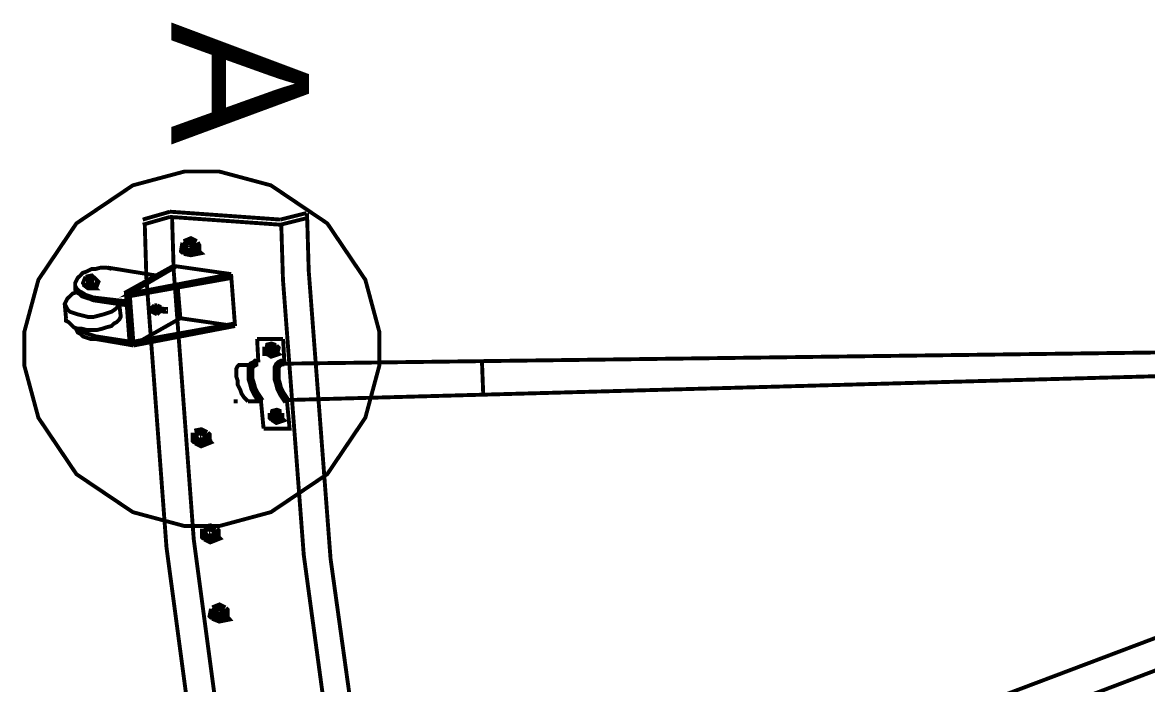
# Model space of a CAD drawing. Extents: x 0.3 to 11.4, y 0.3 to 16.3.
# Drawn here: x 4.24 to 5.682, y 9.674 to 10.522 of the extents above; entities that cross this region are included whole.
import ezdxf

# ---------------------------------------------------------------- set-up
doc = ezdxf.new("R2010")
doc.units = 0
doc.header["$MEASUREMENT"] = 0

msp = doc.modelspace()

# ---------------------------------------------------------------- linework, layer by layer
at = {"color": 0}
for points, const_width in [([(4.69775, 10.1036), (4.69775, 10.1258), (4.6799, 10.1922), (4.63113, 10.2645), (4.55886, 10.3133), (4.49246, 10.3311), (4.47026, 10.3311), (4.44814, 10.3311), (4.38172, 10.3133), (4.3094, 10.2645), (4.26069, 10.1922), (4.24278, 10.1258), (4.24278, 10.1036), (4.24278, 10.0815), (4.26069, 10.0151), (4.3094, 9.94276), (4.38172, 9.89399), (4.44814, 9.87608), (4.47026, 9.87608), (4.49246, 9.87608), (4.55886, 9.89399), (4.63113, 9.94276), (4.6799, 10.0151), (4.69775, 10.0815), (4.69775, 10.1036)], 0.005), ([(4.44775, 10.2795), (4.44775, 10.2795)], 0.005), ([(4.45779, 10.2344), (4.45779, 10.2361), (4.45611, 10.2361), (4.45611, 10.2378), (4.45443, 10.2378), (4.45443, 10.2361), (4.45281, 10.2361), (4.45111, 10.2361), (4.45111, 10.2344), (4.45281, 10.2328), (4.45443, 10.2328), (4.45611, 10.2328), (4.45779, 10.2328), (4.45779, 10.2344)], 0.01), ([(4.45281, 10.2328), (4.45281, 10.2328)], 0.01), ([(4.32943, 10.1895), (4.32943, 10.1911), (4.32781, 10.1911), (4.32781, 10.1928), (4.32611, 10.1928), (4.32443, 10.1928), (4.32443, 10.1911), (4.32443, 10.1895), (4.32443, 10.1878), (4.32611, 10.1878), (4.32781, 10.1878), (4.32943, 10.1878), (4.32943, 10.1895)], 0.005), ([(4.42443, 10.1545), (4.42279, 10.1545), (4.42279, 10.1528), (4.42279, 10.1511), (4.42443, 10.1511), (4.42443, 10.1528), (4.42443, 10.1545)], 0.005), ([(4.56108, 10.1028), (4.56108, 10.1044), (4.55946, 10.1044), (4.55778, 10.1044), (4.5561, 10.1044), (4.5561, 10.1028), (4.55778, 10.1011), (4.55946, 10.1011), (4.55946, 10.1028), (4.56108, 10.1028)], 0.01), ([(4.5561, 10.1028), (4.5561, 10.1028)], 0.01), ([(4.56776, 10.0194), (4.56614, 10.0194), (4.56446, 10.0194), (4.56278, 10.0194), (4.56278, 10.0178), (4.56446, 10.0178), (4.56446, 10.0161), (4.56614, 10.0161), (4.56614, 10.0178), (4.56776, 10.0178), (4.56776, 10.0194)], 0.01), ([(4.56278, 10.0178), (4.56278, 10.0178)], 0.01), ([(4.56776, 10.0194), (4.56776, 10.0194)], 0.01), ([(4.47276, 9.9911), (4.47114, 9.99278), (4.46946, 9.99447), (4.46778, 9.99447), (4.46778, 9.99278), (4.4661, 9.99278), (4.4661, 9.9911), (4.4661, 9.98942), (4.46778, 9.98942), (4.46946, 9.98942), (4.47114, 9.98942), (4.47114, 9.9911), (4.47276, 9.9911)], 0.01), ([(4.4661, 9.98942), (4.4661, 9.98942)], 0.01), ([(4.46946, 9.9911), (4.46946, 9.9911)], 0.01), ([(4.48281, 9.86778), (4.48281, 9.86947), (4.48112, 9.8711), (4.47944, 9.8711), (4.47944, 9.86947), (4.47775, 9.86947), (4.47775, 9.86778), (4.47775, 9.8661), (4.47944, 9.8661), (4.48112, 9.8661), (4.48281, 9.8661), (4.48281, 9.86778)], 0.01), ([(4.47775, 9.8661), (4.47775, 9.8661)], 0.01), ([(4.49447, 9.76611), (4.49447, 9.76779), (4.49278, 9.76779), (4.4911, 9.76779), (4.48942, 9.76779), (4.48942, 9.76611), (4.48779, 9.76611), (4.48779, 9.76443), (4.48942, 9.76443), (4.48942, 9.76281), (4.4911, 9.76281), (4.49278, 9.76281), (4.49447, 9.76281), (4.49447, 9.76443), (4.49447, 9.76611)], 0.01), ([(4.49447, 9.76611), (4.49447, 9.76611)], 0.01)]:
    msp.add_lwpolyline(points, close=True, dxfattribs=dict(at, const_width=const_width))
for points, const_width in [([(4.42947, 10.2795), (4.39442, 10.2694)], 0.005), ([(4.57113, 10.2694), (4.42947, 10.2795)], 0.005), ([(4.60444, 10.2778), (4.57113, 10.2694)], 0.005), ([(4.60514, 10.2776), (4.60732, 10.2036), (4.63531, 9.83425), (4.68631, 9.46739), (4.69993, 9.39453)], 0.005), ([(4.42947, 10.2728), (4.39442, 10.2628)], 0.005), ([(4.39708, 10.2633), (4.39919, 10.1941), (4.42492, 9.8489), (4.47065, 9.50581), (4.48275, 9.43761)], 0.005), ([(4.57113, 10.2628), (4.42947, 10.2728)], 0.005), ([(4.43207, 10.2733), (4.43419, 10.204), (4.4599, 9.85889), (4.50564, 9.51579), (4.51779, 9.4476)], 0.005), ([(4.60444, 10.2711), (4.57113, 10.2628)], 0.005), ([(4.5721, 10.2633), (4.57428, 10.1924), (4.60097, 9.83886), (4.64865, 9.48753), (4.66135, 9.41769)], 0.005), ([(4.46278, 10.2394), (4.45611, 10.2428), (4.44775, 10.2394)], 0.01), ([(4.44775, 10.2278), (4.44613, 10.2294), (4.44775, 10.2394)], 0.01), ([(4.44613, 10.2294), (4.45443, 10.2278), (4.46278, 10.2294), (4.46278, 10.2394)], 0.01), ([(4.44775, 10.2278), (4.45611, 10.2261), (4.46446, 10.2278), (4.46278, 10.2294)], 0.01), ([(4.45443, 10.2344), (4.45443, 10.2361)], 0.01), ([(4.45611, 10.2344), (4.45443, 10.2344)], 0.01), ([(4.46446, 10.2278), (4.46446, 10.2361), (4.46278, 10.2394)], 0.01), ([(4.45611, 10.2261), (4.45443, 10.2278)], 0.01), ([(4.37446, 10.1644), (4.33111, 10.1694), (4.32611, 10.1711), (4.32113, 10.1728), (4.31614, 10.1761), (4.31278, 10.1778), (4.30946, 10.1811), (4.30778, 10.1845), (4.30778, 10.1878), (4.30946, 10.1911), (4.31108, 10.1944), (4.31446, 10.1977), (4.31776, 10.2011), (4.32275, 10.2028), (4.32943, 10.2061), (4.33442, 10.2061), (4.3411, 10.2078), (4.34776, 10.2078), (4.35444, 10.2061)], 0.005), ([(4.41114, 10.1977), (4.34944, 10.2078)], 0.005), ([(4.50776, 10.1994), (4.37776, 10.1744), (4.43778, 10.2094)], 0.005), ([(4.43278, 10.2094), (4.37278, 10.1761), (4.37776, 10.1094)], 0.005), ([(4.43778, 10.2094), (4.43278, 10.2094)], 0.005), ([(4.43778, 10.2094), (4.50776, 10.1994)], 0.005), ([(4.31776, 10.1861), (4.31776, 10.1878), (4.32113, 10.1961)], 0.005), ([(4.31776, 10.1878), (4.32443, 10.1828), (4.33279, 10.1828), (4.3361, 10.1911)], 0.005), ([(4.3361, 10.1911), (4.32943, 10.1977), (4.32113, 10.1961)], 0.005), ([(4.32611, 10.1895), (4.32781, 10.1911)], 0.005), ([(4.32781, 10.1895), (4.32611, 10.1911)], 0.005), ([(4.33442, 10.1811), (4.33778, 10.1895), (4.3361, 10.1911)], 0.005), ([(4.50776, 10.1944), (4.37776, 10.1711)], 0.005), ([(4.50776, 10.1994), (4.51281, 10.1328)], 0.005), ([(4.30946, 10.1761), (4.30447, 10.1744), (4.30111, 10.1711), (4.29779, 10.1678), (4.29611, 10.1644), (4.29443, 10.1611), (4.29611, 10.1578), (4.29779, 10.1545), (4.30111, 10.1511), (4.3061, 10.1495), (4.31108, 10.1478), (4.31776, 10.1461), (4.32443, 10.1444), (4.33111, 10.1444), (4.33778, 10.1461), (4.34446, 10.1478), (4.34944, 10.1495), (4.35444, 10.1511), (4.35943, 10.1545), (4.36279, 10.1578), (4.36442, 10.1611)], 0.005), ([(4.30778, 10.1861), (4.30778, 10.1828), (4.30778, 10.1795), (4.30946, 10.1761), (4.31278, 10.1744), (4.31614, 10.1711), (4.32113, 10.1694), (4.32611, 10.1678), (4.33111, 10.1661)], 0.005), ([(4.31776, 10.1861), (4.32443, 10.1811), (4.33442, 10.1811), (4.33279, 10.1828)], 0.005), ([(4.32443, 10.1811), (4.32443, 10.1828)], 0.005), ([(4.37776, 10.1744), (4.37278, 10.1761)], 0.005), ([(4.37776, 10.1744), (4.38276, 10.1078)], 0.005), ([(4.43946, 10.1811), (4.44276, 10.1428), (4.50108, 10.1344)], 0.005), ([(4.29443, 10.1611), (4.29611, 10.1428)], 0.005), ([(4.37446, 10.1594), (4.32943, 10.1661)], 0.005), ([(4.36442, 10.1611), (4.3661, 10.1461)], 0.005), ([(4.40608, 10.1561), (4.40944, 10.1594)], 0.005), ([(4.41276, 10.1594), (4.40944, 10.1561), (4.40944, 10.1495), (4.41276, 10.1478)], 0.005), ([(4.41276, 10.1594), (4.40944, 10.1594)], 0.005), ([(4.41276, 10.1594), (4.41613, 10.1578), (4.41613, 10.1545)], 0.005), ([(4.29611, 10.1428), (4.29611, 10.1394), (4.29943, 10.1378), (4.30279, 10.1344), (4.3061, 10.1311), (4.31108, 10.1294), (4.31614, 10.1294), (4.32275, 10.1278), (4.32943, 10.1278), (4.3361, 10.1278), (4.34278, 10.1294), (4.34776, 10.1311), (4.35444, 10.1328), (4.35781, 10.1361), (4.36111, 10.1378), (4.36442, 10.1411), (4.3661, 10.1444), (4.3661, 10.1478)], 0.005), ([(4.40944, 10.1561), (4.40608, 10.1561), (4.40608, 10.1511), (4.40944, 10.1495)], 0.005), ([(4.41276, 10.1478), (4.41114, 10.1495), (4.40608, 10.1511)], 0.005), ([(4.41276, 10.1561), (4.41276, 10.1545), (4.41114, 10.1545), (4.41114, 10.1528), (4.41276, 10.1528)], 0.005), ([(4.42443, 10.1545), (4.41276, 10.1561)], 0.005), ([(4.42279, 10.1511), (4.41276, 10.1528)], 0.005), ([(4.41613, 10.1511), (4.41276, 10.1478)], 0.005), ([(4.38276, 10.1078), (4.33442, 10.1161), (4.32781, 10.1161), (4.32275, 10.1178), (4.31776, 10.1195), (4.31446, 10.1228), (4.31108, 10.1245), (4.30946, 10.1278), (4.30778, 10.1311)], 0.005), ([(4.51281, 10.1361), (4.38276, 10.1128)], 0.005), ([(4.51281, 10.1328), (4.38276, 10.1078)], 0.005), ([(4.39279, 10.1144), (4.44276, 10.1428)], 0.005), ([(4.37776, 10.1128), (4.33442, 10.1195), (4.32943, 10.1211), (4.32443, 10.1228), (4.31944, 10.1245), (4.31446, 10.1261), (4.31278, 10.1294)], 0.005), ([(4.57443, 10.1161), (4.54113, 10.1161)], 0.005), ([(4.54113, 10.1161), (4.54275, 10.0861)], 0.005), ([(4.57443, 10.1161), (4.57611, 10.0861)], 0.005), ([(4.56446, 10.1061), (4.55946, 10.1078), (4.55279, 10.1061)], 0.01), ([(4.55447, 10.0994), (4.55279, 10.0994), (4.55279, 10.1061)], 0.01), ([(4.55279, 10.0994), (4.55778, 10.0978), (4.56278, 10.0994), (4.56446, 10.1061)], 0.01), ([(4.55447, 10.0994), (4.55946, 10.0961), (4.56446, 10.0978), (4.56278, 10.0994)], 0.01), ([(4.55778, 10.1028), (4.55778, 10.1044)], 0.01), ([(4.55946, 10.1028), (4.55778, 10.1028)], 0.01), ([(4.56446, 10.0978), (4.56614, 10.1044), (4.56446, 10.1061)], 0.01), ([(4.56944, 10.0844), (6.64779, 10.1111)], 0.005), ([(4.54275, 10.0861), (4.53944, 10.0861), (4.53776, 10.0844), (4.53444, 10.0828), (4.53276, 10.0794), (4.53276, 10.0744), (4.53276, 10.0694), (4.53276, 10.0645), (4.53444, 10.0595), (4.53614, 10.0528), (4.53944, 10.0461), (4.54275, 10.0411), (4.54611, 10.0361)], 0.01), ([(4.55946, 10.0961), (4.55778, 10.0978)], 0.01), ([(4.57611, 10.0861), (4.57275, 10.0861), (4.56944, 10.0844), (4.56776, 10.0828), (4.56614, 10.0794), (4.56614, 10.0744), (4.56614, 10.0694), (4.56614, 10.0645), (4.56776, 10.0595), (4.56944, 10.0528), (4.57275, 10.0461), (4.57611, 10.0411), (4.57943, 10.0361)], 0.01), ([(6.58442, 10.0928), (4.57943, 10.0378)], 0.005), ([(4.82943, 10.0878), (4.83111, 10.0444)], 0.005), ([(4.53614, 10.0828), (4.51779, 10.0828), (4.51611, 10.0811), (4.51443, 10.0778), (4.51443, 10.0727), (4.51443, 10.0678), (4.51611, 10.0628), (4.51611, 10.0578), (4.51942, 10.0511), (4.52111, 10.0461), (4.52447, 10.0411), (4.52946, 10.0361)], 0.005), ([(6.59776, 10.0744), (5.00108, 9.47114)], 0.005), ([(4.51611, 10.0361), (4.51112, 10.0361)], 0.005), ([(4.52946, 10.0361), (4.54611, 10.0361), (4.54943, 10.0011)], 0.005), ([(4.57943, 10.0361), (4.58279, 10.0011), (4.54943, 10.0011)], 0.005), ([(6.60612, 10.0378), (5.00944, 9.4311), (4.79443, 9.34944)], 0.005), ([(4.57113, 10.0211), (4.56614, 10.0228), (4.55946, 10.0211)], 0.01), ([(4.56108, 10.0144), (4.55946, 10.0161), (4.55946, 10.0211)], 0.01), ([(4.55946, 10.0161), (4.56446, 10.0128), (4.56944, 10.0144), (4.57113, 10.0211)], 0.01), ([(4.56108, 10.0144), (4.56614, 10.0111), (4.57113, 10.0128), (4.56944, 10.0144)], 0.01), ([(4.56446, 10.0178), (4.56446, 10.0194)], 0.01), ([(4.56614, 10.0178), (4.56446, 10.0178)], 0.01), ([(4.56614, 10.0111), (4.56446, 10.0128)], 0.01), ([(4.57113, 10.0128), (4.57113, 10.0194), (4.57113, 10.0211)], 0.01), ([(4.47613, 9.99447), (4.46946, 9.99778), (4.4611, 9.9961)], 0.01), ([(4.46278, 9.98443), (4.4611, 9.98611), (4.4611, 9.9961)], 0.01), ([(4.4611, 9.98611), (4.46778, 9.98443), (4.47613, 9.98611), (4.47613, 9.99447)], 0.01), ([(4.46278, 9.98443), (4.46946, 9.98112), (4.47775, 9.98443), (4.47613, 9.98611)], 0.01), ([(4.46946, 9.9911), (4.46778, 9.9911)], 0.01), ([(4.46946, 9.98112), (4.46778, 9.98443)], 0.01), ([(4.47775, 9.98443), (4.47775, 9.99278), (4.47613, 9.99447)], 0.01), ([(4.48779, 9.8711), (4.48112, 9.87446), (4.47276, 9.87278)], 0.01), ([(4.47444, 9.86111), (4.47276, 9.86279), (4.47276, 9.87278)], 0.01), ([(4.47276, 9.86279), (4.47944, 9.86111), (4.48779, 9.86279), (4.48779, 9.8711)], 0.01), ([(4.48942, 9.86111), (4.48942, 9.86947), (4.48779, 9.8711)], 0.01), ([(4.47444, 9.86111), (4.48112, 9.85781), (4.48942, 9.86111), (4.48779, 9.86279)], 0.01), ([(4.47944, 9.86778), (4.48112, 9.86778)], 0.01), ([(4.48112, 9.86778), (4.47944, 9.86778)], 0.01), ([(4.48112, 9.85781), (4.47944, 9.86111)], 0.01), ([(4.48443, 9.75944), (4.48281, 9.76113), (4.48443, 9.76942)], 0.01), ([(4.48281, 9.76113), (4.4911, 9.75776), (4.49946, 9.75944), (4.49946, 9.76942)], 0.01), ([(4.49946, 9.76942), (4.49278, 9.77279), (4.48443, 9.76942)], 0.01), ([(4.50108, 9.75776), (4.50108, 9.76779), (4.49946, 9.76942)], 0.01), ([(4.48443, 9.75944), (4.49278, 9.75612), (4.50108, 9.75776), (4.49946, 9.75944)], 0.01), ([(4.48942, 9.76281), (4.48942, 9.76443)], 0.01), ([(4.4911, 9.76443), (4.4911, 9.76611)], 0.01), ([(4.49278, 9.76611), (4.4911, 9.76443)], 0.01), ([(4.49278, 9.75612), (4.4911, 9.75776)], 0.01)]:
    msp.add_lwpolyline(points, dxfattribs=dict(at, const_width=const_width))

# ---------------------------------------------------------------- texts
msp.add_text('A', height=0.17667, rotation=270, dxfattribs=at).set_placement((4.43111, 10.5228))

doc.saveas('drawing.dxf')
